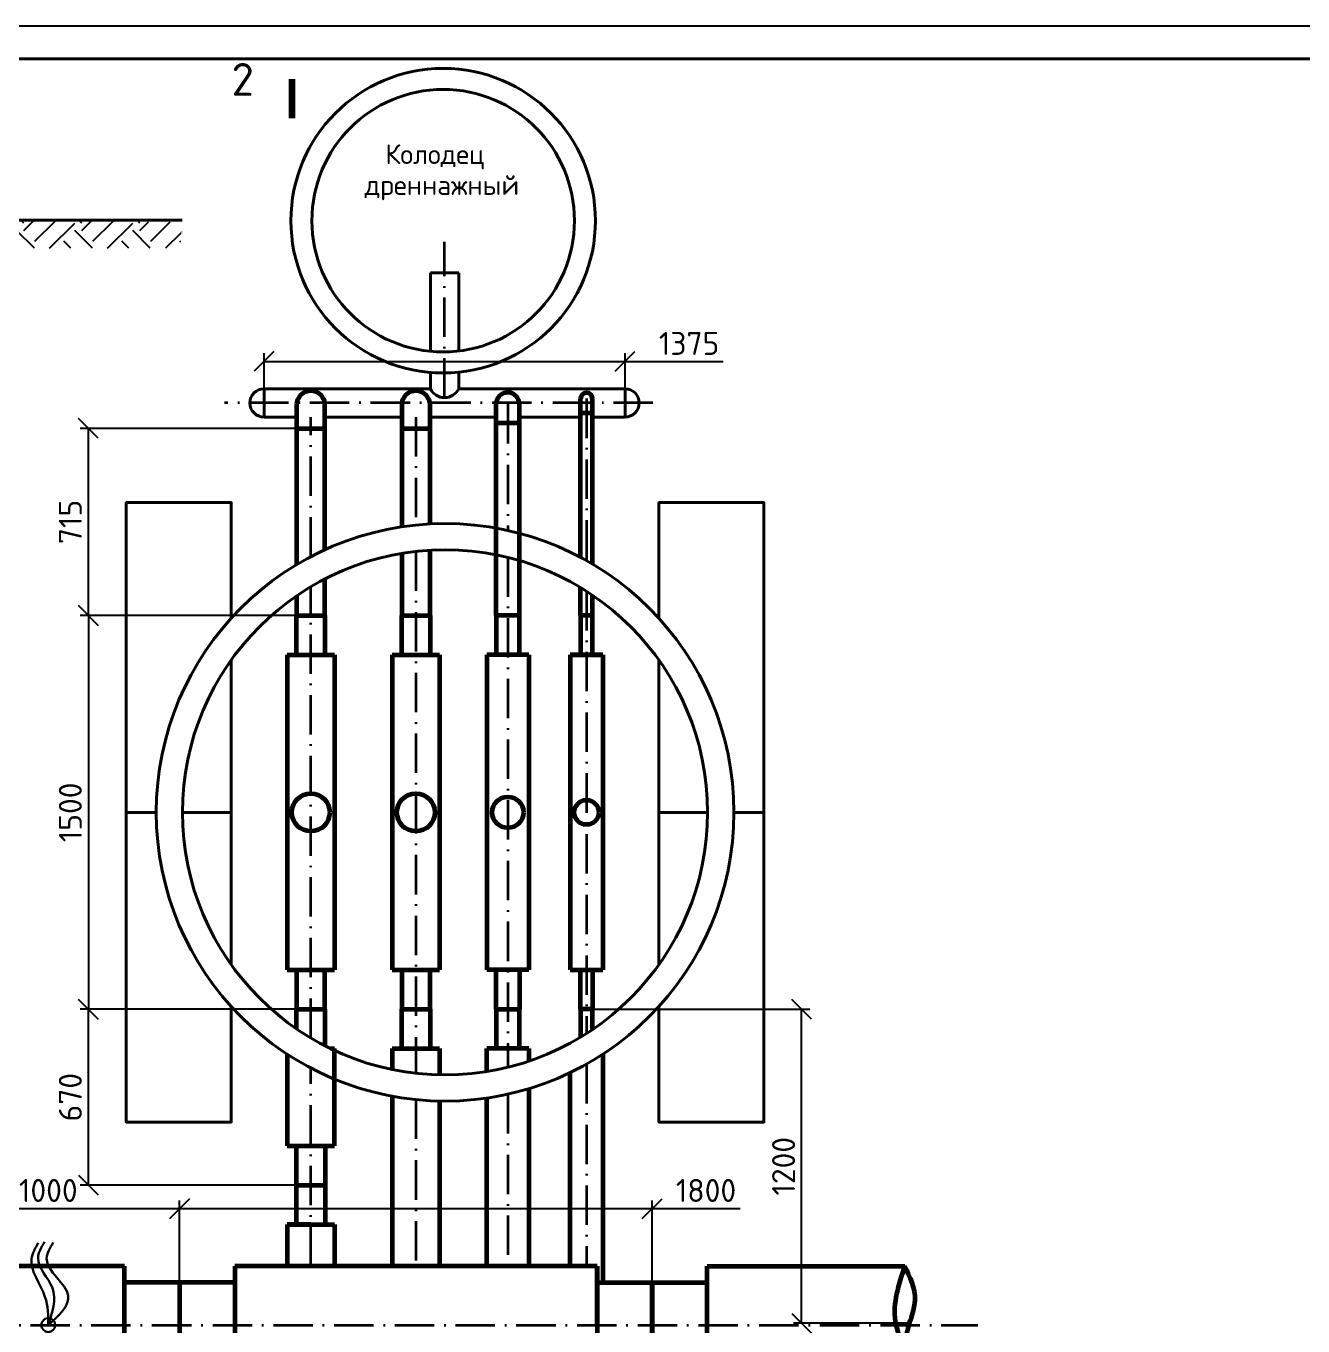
# Model space of a CAD drawing. Header units: millimetres. Extents: x 1642 to 8783, y 1095 to 5441.
# Drawn here: x 4778.8 to 4973.4, y 1395.6 to 1593.7 of the extents above; entities that cross this region are included whole.
import ezdxf
from ezdxf.enums import TextEntityAlignment as Align

# ---------------------------------------------------------------- set-up
doc = ezdxf.new("R2010")
doc.units = ezdxf.units.MM
doc.linetypes.add('ACAD_ISO10W100', pattern=[18.5, 12, -3, 0.5, -3])
for name, color, linetype, lineweight in [('3 Оъекты сущ.', 7, 'Continuous', 30), ('9 Размеры на геодезии', 5, 'Continuous', 40), ('Объекты проект.', 1, 'Continuous', 80), ('Размеры на чертеже', 250, 'Continuous', 25)]:
    doc.layers.add(name, color=color, linetype=linetype, lineweight=lineweight)
doc.layers.add('Штриховка', color=7, linetype='Continuous')
doc.styles.add('-ISOCPEUR-', font='isocpeur.ttf')
doc.styles.add('GOST', font='gost.shx', dxfattribs={"oblique": 15})
doc.styles.get("Standard").update_dxf_attribs({"font": 'arial.ttf'})
doc.dimstyles.new('Копия М 1 к 25', dxfattribs={"dimtxt": 3.5, "dimasz": 3, "dimexe": 1.25, "dimexo": 0, "dimgap": 1, "dimtad": 1, "dimdec": 0, "dimlfac": 25, "dimzin": 0, "dimdsep": 46, "dimtxsty": 'GOST', "dimblk": 'OBLIQUE', "dimcen": 5, "dimclrd": 256, "dimclre": 256, "dimclrt": 256, "dimazin": 2, "dimtfac": 1, "dimtdec": 0, "dimtmove": 0, "dimatfit": 3, "dimldrblk": 'NONE', "dimfxl": 1.25, "dimtolj": 1, "dimtzin": 0, "dimlwd": -1, "dimlwe": -1, "dimarcsym": 2})

# ---------------------------------------------------------------- blocks, each defined once
blk = doc.blocks.new('*U306')
blk.add_lwpolyline([(0, 123), (594, 123), (594, -297), (0, -297)], close=True)
at = {"const_width": 0.5}
blk.add_lwpolyline([(20, 118), (589, 118), (589, -292), (20, -292)], close=True, dxfattribs=at)
blk.add_attdef('РАЗРАБОТАЛ', text='', height=2.5).set_placement((424.5, -264.22), align=Align.MIDDLE_LEFT)
at = {"flags": 8}
for tag, height, p in [('ДАТА', 2.5, (464.07, -264.4)), ('ЛИСТ', 3, (560.39, -271.92)), ('ЛИСТОВ', 3, (577.89, -271.92))]:
    blk.add_attdef(tag, text='', height=height, dxfattribs=at).set_placement(p, align=Align.MIDDLE_CENTER)
blk.add_attdef('ПРОВЕРИЛ', (424.75, -270.73), '', height=2.5)
at = {"lineweight": 30, "flags": 104}
for tag, p in [('ТЕПЛОВЫЕ_СЕТИ', (504, -269.5)), ('ИМЯ_ЧЕРТЕЖА', (504, -284.5))]:
    blk.add_attdef(tag, text='', height=3, dxfattribs=at).set_placement(p, align=Align.MIDDLE_CENTER)
at = {"style": '-ISOCPEUR-', "flags": 8}
blk.add_attdef('ФОРМАТ', text='', height=3, dxfattribs=at).set_placement((554.97, -294.75), align=Align.MIDDLE_CENTER)
blk = doc.blocks.new('_Oblique')
at = {"color": 0, "linetype": 'ByBlock', "lineweight": -2}
blk.add_line((-0.5, -0.5), (0.5, 0.5), dxfattribs=at)
blk = doc.blocks.new('*D163')
at = {"transparency": 16777216}
for p, q in [((4762.21, 1402.22), (4762.21, 1414.73)), ((4802.21, 1402.22), (4802.21, 1414.73)), ((4762.21, 1413.48), (4802.21, 1413.48))]:
    blk.add_line(p, q, dxfattribs=at)
at = {"layer": 'Defpoints', "color": 0, "lineweight": 35, "transparency": 16777216}
for p in [(4802.21, 1413.48), (4762.21, 1402.22), (4802.21, 1402.22)]:
    blk.add_point(p, dxfattribs=at)
at = {"transparency": 16777216, "xscale": 3, "yscale": 3, "zscale": 3, "rotation": 180}
blk.add_blockref('_Oblique', (4762.21, 1413.48), dxfattribs=at)
at = {"transparency": 16777216, "xscale": 3, "yscale": 3, "zscale": 3}
blk.add_blockref('_Oblique', (4802.21, 1413.48), dxfattribs=at)
at = {"lineweight": 35, "transparency": 16777216, "insert": (4782.21, 1416.23), "char_height": 3.5, "attachment_point": 5, "style": '-ISOCPEUR-'}
blk.add_mtext('\\A1;1000', dxfattribs=at)
blk = doc.blocks.new('_None')
blk = doc.blocks.new('*D164')
at = {"transparency": 16777216}
for p, q in [((4802.21, 1395.72), (4802.21, 1414.73)), ((4874.21, 1395.72), (4874.21, 1414.73)), ((4802.21, 1413.48), (4874.21, 1413.48)), ((4874.21, 1413.48), (4887.61, 1413.48))]:
    blk.add_line(p, q, dxfattribs=at)
at = {"layer": 'Defpoints', "color": 0, "lineweight": 35, "transparency": 16777216}
for p in [(4874.21, 1413.48), (4802.21, 1395.72), (4874.21, 1395.72)]:
    blk.add_point(p, dxfattribs=at)
at = {"transparency": 16777216, "xscale": 3, "yscale": 3, "zscale": 3, "rotation": 180}
blk.add_blockref('_Oblique', (4802.21, 1413.48), dxfattribs=at)
at = {"transparency": 16777216, "xscale": 3, "yscale": 3, "zscale": 3}
blk.add_blockref('_Oblique', (4874.21, 1413.48), dxfattribs=at)
at = {"lineweight": 35, "transparency": 16777216, "insert": (4882.41, 1416.23), "char_height": 3.5, "attachment_point": 5, "style": '-ISOCPEUR-'}
blk.add_mtext('\\A1;1800', dxfattribs=at)
blk = doc.blocks.new('*D179')
at = {"transparency": 16777216}
for p, q in [((4820.04, 1503.85), (4787.07, 1503.85)), ((4788.32, 1503.85), (4788.32, 1443.85)), ((4822.2, 1443.85), (4787.07, 1443.85))]:
    blk.add_line(p, q, dxfattribs=at)
at = {"layer": 'Defpoints', "color": 0, "lineweight": 35, "transparency": 16777216}
for p in [(4820.04, 1503.85), (4788.32, 1443.85), (4822.2, 1443.85)]:
    blk.add_point(p, dxfattribs=at)
at = {"transparency": 16777216, "xscale": 3, "yscale": 3, "zscale": 3}
for p, rotation in [((4788.32, 1503.85), 90), ((4788.32, 1443.85), 270)]:
    blk.add_blockref('_Oblique', p, dxfattribs=dict(at, rotation=rotation))
at = {"lineweight": 35, "transparency": 16777216, "insert": (4785.57, 1473.85), "char_height": 3.5, "attachment_point": 5, "rotation": 90, "style": '-ISOCPEUR-'}
blk.add_mtext('\\A1;1500', dxfattribs=at)
blk = doc.blocks.new('*D180')
at = {"transparency": 16777216}
for p, q in [((4822.2, 1532.35), (4787.07, 1532.35)), ((4788.32, 1503.85), (4788.32, 1532.35)), ((4822.2, 1503.85), (4787.07, 1503.85))]:
    blk.add_line(p, q, dxfattribs=at)
at = {"layer": 'Defpoints', "color": 0, "lineweight": 35, "transparency": 16777216}
for p in [(4788.32, 1532.35), (4822.2, 1532.35), (4822.2, 1503.85)]:
    blk.add_point(p, dxfattribs=at)
at = {"transparency": 16777216, "xscale": 3, "yscale": 3, "zscale": 3}
for p, rotation in [((4788.32, 1532.35), 90), ((4788.32, 1503.85), 270)]:
    blk.add_blockref('_Oblique', p, dxfattribs=dict(at, rotation=rotation))
at = {"lineweight": 35, "transparency": 16777216, "insert": (4785.57, 1518.1), "char_height": 3.5, "attachment_point": 5, "rotation": 90, "style": '-ISOCPEUR-'}
blk.add_mtext('\\A1;715', dxfattribs=at)
blk = doc.blocks.new('*D181')
at = {"transparency": 16777216}
for p, q in [((4815.08, 1536.24), (4815.08, 1543.81)), ((4870.08, 1536.24), (4870.08, 1543.81)), ((4815.08, 1542.56), (4870.08, 1542.56)), ((4870.08, 1542.56), (4885.03, 1542.56))]:
    blk.add_line(p, q, dxfattribs=at)
at = {"layer": 'Defpoints', "color": 0, "lineweight": 35, "transparency": 16777216}
for p in [(4870.08, 1542.56), (4815.08, 1536.24), (4870.08, 1536.24)]:
    blk.add_point(p, dxfattribs=at)
at = {"transparency": 16777216, "xscale": 3, "yscale": 3, "zscale": 3, "rotation": 180}
blk.add_blockref('_Oblique', (4815.08, 1542.56), dxfattribs=at)
at = {"transparency": 16777216, "xscale": 3, "yscale": 3, "zscale": 3}
blk.add_blockref('_Oblique', (4870.08, 1542.56), dxfattribs=at)
at = {"lineweight": 35, "transparency": 16777216, "insert": (4879.83, 1545.31), "char_height": 3.5, "attachment_point": 5, "style": '-ISOCPEUR-'}
blk.add_mtext('\\A1;1375', dxfattribs=at)
blk = doc.blocks.new('*D182')
at = {"transparency": 16777216}
for p, q in [((4864.21, 1443.85), (4898.23, 1443.85)), ((4896.98, 1395.99), (4896.98, 1443.85)), ((4913.43, 1395.99), (4895.73, 1395.99))]:
    blk.add_line(p, q, dxfattribs=at)
at = {"layer": 'Defpoints', "color": 0, "lineweight": 35, "transparency": 16777216}
for p in [(4864.21, 1443.85), (4896.98, 1443.85), (4913.43, 1395.99)]:
    blk.add_point(p, dxfattribs=at)
at = {"transparency": 16777216, "xscale": 3, "yscale": 3, "zscale": 3}
for p, rotation in [((4896.98, 1443.85), 90), ((4896.98, 1395.99), 270)]:
    blk.add_blockref('_Oblique', p, dxfattribs=dict(at, rotation=rotation))
at = {"lineweight": 35, "transparency": 16777216, "insert": (4894.23, 1419.92), "char_height": 3.5, "attachment_point": 5, "rotation": 90, "style": '-ISOCPEUR-'}
blk.add_mtext('\\A1;1200', dxfattribs=at)
blk = doc.blocks.new('*D183')
at = {"transparency": 16777216}
for p, q in [((4822.2, 1443.85), (4787.07, 1443.85)), ((4788.32, 1417.05), (4788.32, 1443.85)), ((4822.21, 1417.05), (4787.07, 1417.05))]:
    blk.add_line(p, q, dxfattribs=at)
at = {"layer": 'Defpoints', "color": 0, "lineweight": 35, "transparency": 16777216}
for p in [(4788.32, 1443.85), (4822.2, 1443.85), (4822.21, 1417.05)]:
    blk.add_point(p, dxfattribs=at)
at = {"transparency": 16777216, "xscale": 3, "yscale": 3, "zscale": 3}
for p, rotation in [((4788.32, 1443.85), 90), ((4788.32, 1417.05), 270)]:
    blk.add_blockref('_Oblique', p, dxfattribs=dict(at, rotation=rotation))
at = {"lineweight": 35, "transparency": 16777216, "insert": (4785.57, 1430.45), "char_height": 3.5, "attachment_point": 5, "rotation": 90, "style": '-ISOCPEUR-'}
blk.add_mtext('\\A1;670', dxfattribs=at)

msp = doc.modelspace()

# ---------------------------------------------------------------- hatches: boundary and pattern name
at = {"layer": 'Штриховка'}
h = msp.add_hatch(dxfattribs=at)
h.set_pattern_fill('EARTH', color=256, scale=25, angle=45, style=0)
h.set_pattern_definition([(45, (-129232.6093, 585311.2154), (0, 8.838834765), [6.25, -6.25]), (45, (-129234.2666, 585312.873), (0, 8.838834765), [6.25, -6.25]), (45, (-129235.924, 585314.53), (0, 8.838834765), [6.25, -6.25]), (135, (-129235.924, 585315.635), (-8.838834765, 9e-16), [6.25, -6.25]), (135, (-129234.2666, 585317.292), (-8.838834765, 9e-16), [6.25, -6.25]), (135, (-129232.6093, 585318.9494), (-8.838834765, 9e-16), [6.25, -6.25])])
h.paths.add_polyline_path([(4802.612, 1563.629), (4802.48, 1563.423), (4802.367, 1559.934), (4802.523, 1560.21)])
h.paths.add_polyline_path([(4795.076, 1563.856), (4802.571, 1563.839), (4802.523, 1559.891), (4795.076, 1559.825)])
h.paths.add_polyline_path([(4749.001, 1563.965), (4795.076, 1563.965), (4795.076, 1559.825), (4755.504, 1559.825)])
h.paths.add_polyline_path([(4744.321, 1564.099), (4748.436, 1564.099), (4755.504, 1559.825), (4747.317, 1560.051)])

# ---------------------------------------------------------------- linework, layer by layer
at = {"color": 3, "linetype": 'ACAD_ISO10W100', "lineweight": 35, "ltscale": 0.5}
for p, q in [((4842.577, 1537.051), (4842.577, 1560.77)), ((4874.319, 1536.243), (4809.04, 1536.243)), ((4852.206, 1536.046), (4852.207, 1516.805)), ((4864.208, 1536.898), (4864.208, 1512.215)), ((4822.205, 1512.812), (4822.205, 1534.083)), ((4838.208, 1534.083), (4838.208, 1517.629)), ((4838.208, 1513.606), (4838.208, 1434.102)), ((4852.207, 1512.697), (4852.208, 1435.011)), ((4822.205, 1439.478), (4822.205, 1508.23)), ((4864.208, 1507.552), (4864.208, 1440.157)), ((4822.205, 1404.723), (4822.205, 1434.896)), ((4864.208, 1435.494), (4864.208, 1404.723)), ((4852.208, 1430.903), (4852.208, 1404.723)), ((4838.208, 1430.08), (4838.208, 1404.723)), ((4603.758, 1395.723), (4923.849, 1395.723))]:
    msp.add_line(p, q, dxfattribs=at)
at = {"color": 5, "lineweight": 60}
for p, q in [((4820.045, 1536.09), (4820.045, 1511.599)), ((4824.365, 1513.872), (4824.365, 1536.09)), ((4820.045, 1532.349), (4824.365, 1532.349)), ((4824.365, 1503.854), (4824.365, 1509.427)), ((4820.045, 1506.85), (4820.045, 1503.854)), ((4820.045, 1497.854), (4820.045, 1503.854)), ((4820.045, 1503.854), (4824.365, 1503.854)), ((4824.365, 1503.854), (4824.365, 1497.854)), ((4818.605, 1497.854), (4825.805, 1497.854)), ((4818.605, 1497.854), (4818.605, 1449.854)), ((4825.805, 1497.854), (4825.805, 1449.854)), ((4818.605, 1449.854), (4825.805, 1449.854)), ((4820.045, 1449.854), (4820.045, 1443.854)), ((4824.365, 1443.854), (4824.365, 1449.854)), ((4820.045, 1443.854), (4824.365, 1443.854)), ((4820.045, 1443.854), (4824.365, 1443.854)), ((4820.045, 1443.854), (4824.365, 1443.854)), ((4820.045, 1443.854), (4824.365, 1443.854)), ((4820.045, 1440.859), (4820.045, 1443.854)), ((4824.365, 1443.854), (4824.365, 1438.282)), ((4818.605, 1437.01), (4818.608, 1423.054)), ((4825.221, 1437.854), (4825.805, 1437.854)), ((4825.808, 1423.054), (4825.808, 1437.854)), ((4818.608, 1423.054), (4825.808, 1423.054)), ((4820.048, 1417.054), (4820.048, 1423.054)), ((4824.368, 1423.054), (4824.368, 1417.054)), ((4820.048, 1411.054), (4820.048, 1417.054)), ((4820.048, 1417.054), (4824.368, 1417.054)), ((4824.368, 1417.054), (4824.368, 1411.054)), ((4822.208, 1411.054), (4818.608, 1411.054)), ((4818.608, 1411.054), (4825.808, 1411.054)), ((4818.608, 1411.054), (4818.608, 1404.723)), ((4825.808, 1411.054), (4825.808, 1404.723))]:
    msp.add_line(p, q, dxfattribs=at)
msp.add_circle((4822.205, 1473.854), 2.878, dxfattribs=at)
at = {"lineweight": 30}
msp.add_circle((4782.208, 1395.723), 1.062, dxfattribs=at)
at = {"color": 5, "lineweight": 60}
msp.add_arc((4822.205, 1535.921), 2.167, 4.47408, 175.52592, dxfattribs=at)
at = {"lineweight": 30}
for points in [[(4782.208, 1395.723), (4781.704, 1400.024), (4779.664, 1405.812), (4780.67, 1408.257)], [(4782.208, 1395.723), (4782.826, 1401.385), (4780.643, 1405.947), (4781.649, 1408.392)], [(4782.208, 1395.723), (4785.244, 1400.218), (4781.959, 1405.846), (4782.965, 1408.291)]]:
    msp.add_spline(points, degree=3, dxfattribs=at)
at = {"layer": '3 Оъекты сущ.'}
msp.add_lwpolyline([(4819.339, 1585.6, 1, 1, 0), (4819.339, 1579.6, 1, 1, 0), (4819.339, 1581.6, 0, 1.8, 0), (4813.339, 1581.6, 0, 0, 0), (4807.339, 1581.6, 0, 0, 0)], format="xyseb", dxfattribs=at)
at = {"layer": '9 Размеры на геодезии', "color": 0, "linetype": 'ByBlock'}
for p, q in [((4744.321, 1564.099), (4802.582, 1564.099)), ((4840.417, 1556.043), (4844.737, 1556.043)), ((4840.417, 1556.043), (4840.417, 1544.107)), ((4844.737, 1556.043), (4844.737, 1544.153)), ((4840.417, 1540.894), (4840.417, 1538.403)), ((4844.737, 1540.933), (4844.737, 1538.403)), ((4815.077, 1534.083), (4820.045, 1534.083)), ((4824.365, 1534.083), (4836.048, 1534.083)), ((4840.368, 1534.083), (4850.428, 1534.083)), ((4853.989, 1534.083), (4863.308, 1534.083)), ((4865.108, 1534.083), (4870.077, 1534.083))]:
    msp.add_line(p, q, dxfattribs=at)
for points in [[(4820.045, 1534.083), (4815.077, 1534.083), (4815.077, 1538.403), (4840.417, 1538.403)], [(4844.737, 1538.403), (4870.077, 1538.403), (4870.077, 1534.083), (4865.108, 1534.083)], [(4836.048, 1534.083), (4824.365, 1534.083)], [(4850.428, 1534.083), (4840.368, 1534.083)], [(4863.308, 1534.083), (4853.989, 1534.083)], [(4798.657, 1473.854), (4794.078, 1473.854), (4794.078, 1521.054), (4810.078, 1521.054), (4810.078, 1503.429)], [(4886.657, 1473.854), (4891.235, 1473.854), (4891.235, 1521.054), (4875.235, 1521.054), (4875.235, 1503.429)], [(4810.078, 1497.063), (4810.078, 1473.854), (4802.657, 1473.854)], [(4875.235, 1497.063), (4875.235, 1473.854), (4882.657, 1473.854)], [(4810.078, 1444.279), (4810.078, 1426.654), (4794.078, 1426.654), (4794.078, 1473.854), (4798.657, 1473.854)], [(4802.657, 1473.854), (4810.078, 1473.854), (4810.078, 1450.645)], [(4882.657, 1473.854), (4875.235, 1473.854), (4875.235, 1450.645)], [(4875.235, 1444.279), (4875.235, 1426.654), (4891.235, 1426.654), (4891.235, 1473.854), (4886.657, 1473.854)]]:
    msp.add_lwpolyline(points, dxfattribs=at)
for centre, radius in [((4842.369, 1564.012), 23.2), ((4842.369, 1564.012), 20), ((4842.657, 1473.854), 44), ((4842.657, 1473.854), 40)]:
    msp.add_circle(centre, radius, dxfattribs=at)
for centre, radius, start, end in [((4815.077, 1536.243), 2.16, 90, 270), ((4842.577, 1539.452), 2.401, 205.90571, 334.09429), ((4870.077, 1536.243), 2.16, 270, 90)]:
    msp.add_arc(centre, radius, start, end, dxfattribs=at)
at = {"layer": 'Объекты проект.', "lineweight": 60}
for p, q in [((4836.048, 1536.09), (4836.048, 1517.355)), ((4840.368, 1517.795), (4840.368, 1536.09)), ((4836.048, 1532.349), (4840.368, 1532.349)), ((4840.368, 1503.854), (4840.368, 1513.789)), ((4836.048, 1513.305), (4836.048, 1503.854)), ((4836.048, 1497.854), (4836.048, 1503.854)), ((4836.048, 1503.854), (4840.368, 1503.854)), ((4840.368, 1503.854), (4840.368, 1497.854)), ((4834.608, 1497.854), (4841.808, 1497.854)), ((4834.608, 1497.854), (4834.608, 1449.854)), ((4841.808, 1497.854), (4841.808, 1449.854)), ((4834.608, 1449.854), (4841.808, 1449.854)), ((4836.048, 1449.854), (4836.048, 1443.854)), ((4840.368, 1443.854), (4840.368, 1449.854)), ((4836.048, 1437.854), (4836.048, 1443.854)), ((4836.048, 1443.854), (4840.368, 1443.854)), ((4836.048, 1443.854), (4840.368, 1443.854)), ((4836.048, 1443.854), (4840.368, 1443.854)), ((4840.368, 1443.854), (4840.368, 1437.854)), ((4834.608, 1437.854), (4841.808, 1437.854)), ((4834.608, 1437.854), (4834.608, 1434.672)), ((4841.808, 1437.854), (4841.808, 1433.863)), ((4834.608, 1430.597), (4834.608, 1404.723)), ((4841.808, 1429.862), (4841.808, 1404.723)), ((4793.808, 1404.723), (4770.608, 1404.723)), ((4793.808, 1386.723), (4793.808, 1404.723)), ((4810.608, 1404.723), (4810.608, 1386.723)), ((4841.808, 1404.723), (4810.608, 1404.723)), ((4857.808, 1404.723), (4841.808, 1404.723)), ((4865.808, 1404.723), (4857.808, 1404.723)), ((4865.808, 1395.723), (4865.808, 1404.723)), ((4865.808, 1404.723), (4865.808, 1386.723)), ((4882.608, 1386.723), (4882.608, 1404.723)), ((4882.608, 1404.723), (4912.683, 1404.723)), ((4802.208, 1402.223), (4793.808, 1402.223)), ((4810.608, 1402.223), (4802.208, 1402.223)), ((4802.208, 1402.223), (4802.208, 1389.223)), ((4865.808, 1395.723), (4865.808, 1402.223)), ((4865.808, 1402.223), (4874.208, 1402.223)), ((4874.208, 1389.223), (4874.208, 1402.223)), ((4874.208, 1389.223), (4874.208, 1402.223)), ((4874.208, 1402.223), (4882.608, 1402.223)), ((4874.208, 1402.223), (4874.208, 1389.223))]:
    msp.add_line(p, q, dxfattribs=at)
at = {"layer": 'Объекты проект.', "color": 4, "lineweight": 60}
for p, q in [((4850.428, 1503.854), (4850.428, 1536.167)), ((4853.988, 1503.854), (4853.989, 1536.046)), ((4850.428, 1533.212), (4853.989, 1533.212)), ((4853.988, 1503.854), (4850.428, 1503.854)), ((4853.988, 1503.854), (4850.428, 1503.854)), ((4850.428, 1503.854), (4850.428, 1497.854)), ((4853.988, 1497.854), (4853.988, 1503.854)), ((4855.408, 1497.854), (4849.008, 1497.854)), ((4849.008, 1497.854), (4849.008, 1449.854)), ((4855.408, 1497.854), (4855.408, 1449.854)), ((4855.408, 1449.854), (4849.008, 1449.854)), ((4850.428, 1443.854), (4850.428, 1449.854)), ((4853.988, 1449.854), (4853.988, 1443.854)), ((4850.428, 1443.854), (4850.428, 1437.854)), ((4850.428, 1443.854), (4853.988, 1443.854)), ((4853.988, 1437.854), (4853.988, 1443.854)), ((4855.408, 1437.854), (4849.008, 1437.854)), ((4849.008, 1434.362), (4849.008, 1437.854)), ((4855.408, 1437.854), (4855.408, 1435.941)), ((4849.008, 1404.723), (4849.008, 1430.315)), ((4855.408, 1431.743), (4855.408, 1404.723))]:
    msp.add_line(p, q, dxfattribs=at)
at = {"layer": 'Объекты проект.', "color": 6, "lineweight": 60, "true_color": 0xff00ff}
for p, q in [((4863.308, 1512.706), (4863.308, 1536.899)), ((4865.108, 1511.695), (4865.108, 1536.899)), ((4863.308, 1534.746), (4865.108, 1534.746)), ((4863.308, 1503.854), (4863.308, 1508.111)), ((4865.108, 1503.854), (4865.108, 1506.959)), ((4865.108, 1503.854), (4863.308, 1503.854)), ((4863.308, 1503.854), (4863.308, 1497.854)), ((4865.108, 1497.854), (4865.108, 1503.854)), ((4866.708, 1497.854), (4861.708, 1497.854)), ((4861.708, 1497.854), (4861.708, 1449.854)), ((4862.008, 1497.854), (4866.408, 1497.854)), ((4863.308, 1497.854), (4865.108, 1497.854)), ((4864.208, 1497.854), (4866.688, 1497.854)), ((4866.688, 1497.854), (4866.708, 1497.854)), ((4866.708, 1497.854), (4866.708, 1449.854)), ((4861.708, 1449.854), (4866.688, 1449.854)), ((4863.308, 1443.854), (4863.308, 1449.854)), ((4865.108, 1449.854), (4865.108, 1443.854)), ((4865.108, 1443.854), (4863.308, 1443.854)), ((4863.308, 1443.854), (4863.308, 1439.598)), ((4865.108, 1440.75), (4865.108, 1443.854)), ((4866.689, 1436.997), (4866.699, 1402.223)), ((4861.708, 1404.723), (4861.708, 1434.193))]:
    msp.add_line(p, q, dxfattribs=at)
at = {"layer": 'Объекты проект.', "color": 5, "lineweight": 60}
msp.add_line((4864.208, 1497.854), (4864.968, 1497.854), dxfattribs=at)
at = {"layer": 'Объекты проект.', "lineweight": 60}
msp.add_circle((4838.208, 1473.854), 2.878, dxfattribs=at)
at = {"layer": 'Объекты проект.', "color": 4, "lineweight": 60}
msp.add_circle((4852.208, 1473.854), 2.379, dxfattribs=at)
at = {"layer": 'Объекты проект.', "color": 6, "lineweight": 60, "true_color": 0xff00ff}
msp.add_circle((4864.208, 1473.854), 1.87, dxfattribs=at)
at = {"layer": 'Объекты проект.', "lineweight": 60}
msp.add_arc((4838.208, 1535.921), 2.167, 4.47408, 175.52592, dxfattribs=at)
at = {"layer": 'Объекты проект.', "color": 4, "lineweight": 60}
msp.add_arc((4852.206, 1536.046), 1.782, 359.25145, 176.1216, dxfattribs=at)
at = {"layer": 'Объекты проект.', "color": 6, "lineweight": 60, "true_color": 0xff00ff}
msp.add_arc((4864.208, 1536.898), 0.9, 0.0881, 179.9119, dxfattribs=at)
at = {"layer": 'Объекты проект.', "lineweight": 60}
for points in [[(4912.683, 1404.723), (4911.244, 1396.315), (4912.687, 1392.073)], [(4912.683, 1386.934), (4913.212, 1395.261), (4914.272, 1399.564), (4912.683, 1404.723)]]:
    msp.add_spline(points, degree=3, dxfattribs=at)

# ---------------------------------------------------------------- block references
at = {"layer": 'Размеры на чертеже', "lineweight": 90}
msp.add_blockref('*U306', (4572.54, 1470.682), dxfattribs=at)

# ---------------------------------------------------------------- texts
at = {"layer": '3 Оъекты сущ.', "style": '-ISOCPEUR-'}
msp.add_text('2', height=5, dxfattribs=at).set_placement((4810.127, 1583.042))
for s, p in [('Колодец', (4841.125, 1574.148)), ('дреннажный', (4842.165, 1569.436))]:
    msp.add_text(s, height=3, dxfattribs=at).set_placement(p, align=Align.MIDDLE_CENTER)

# ---------------------------------------------------------------- dimensions: what is measured, and where the dimension line sits
at = {"color": 18, "lineweight": 35, "true_color": 0x000000}
for base, p1, p2, picture, middle in [((4870.077, 1542.564), (4815.077, 1536.243), (4870.077, 1536.243), '*D181', (4879.832, 1542.564)), ((4874.208, 1413.482), (4802.208, 1395.723), (4874.208, 1395.723), '*D164', (4882.408, 1413.482))]:
    dim = msp.add_linear_dim(base=base, p1=p1, p2=p2, dimstyle='Копия М 1 к 25', override={"dimtxsty": '-ISOCPEUR-'}, dxfattribs=at)
    dim.commit()
    dim.dimension.update_dxf_attribs({"geometry": picture, "text_midpoint": middle, "dimtype": 160})
for base, p1, p2, text, picture, middle in [((4788.324, 1532.349), (4822.205, 1503.854), (4822.205, 1532.349), '715', '*D180', (4785.574, 1518.101)), ((4896.981, 1443.854), (4913.425, 1395.989), (4864.208, 1443.854), '1200', '*D182', (4894.231, 1419.922))]:
    dim = msp.add_linear_dim(base=base, p1=p1, p2=p2, angle=90, text=text, dimstyle='Копия М 1 к 25', override={"dimtxsty": '-ISOCPEUR-'}, dxfattribs=at)
    dim.commit()
    dim.dimension.update_dxf_attribs({"geometry": picture, "text_midpoint": middle})
for p1, picture, middle in [((4820.045, 1503.854), '*D179', (4785.574, 1473.854)), ((4822.208, 1417.054), '*D183', (4785.574, 1430.454))]:
    dim = msp.add_linear_dim(base=(4788.324, 1443.854), p1=p1, p2=(4822.205, 1443.854), angle=90, dimstyle='Копия М 1 к 25', override={"dimtxsty": '-ISOCPEUR-'}, dxfattribs=at)
    dim.commit()
    dim.dimension.update_dxf_attribs({"geometry": picture, "text_midpoint": middle})
dim = msp.add_linear_dim(base=(4802.208, 1413.482), p1=(4762.208, 1402.223), p2=(4802.208, 1402.223), dimstyle='Копия М 1 к 25', override={"dimtxsty": '-ISOCPEUR-'}, dxfattribs=at)
dim.commit()
dim.dimension.update_dxf_attribs({"geometry": '*D163', "text_midpoint": (4782.208, 1416.232)})

doc.saveas('drawing.dxf')
